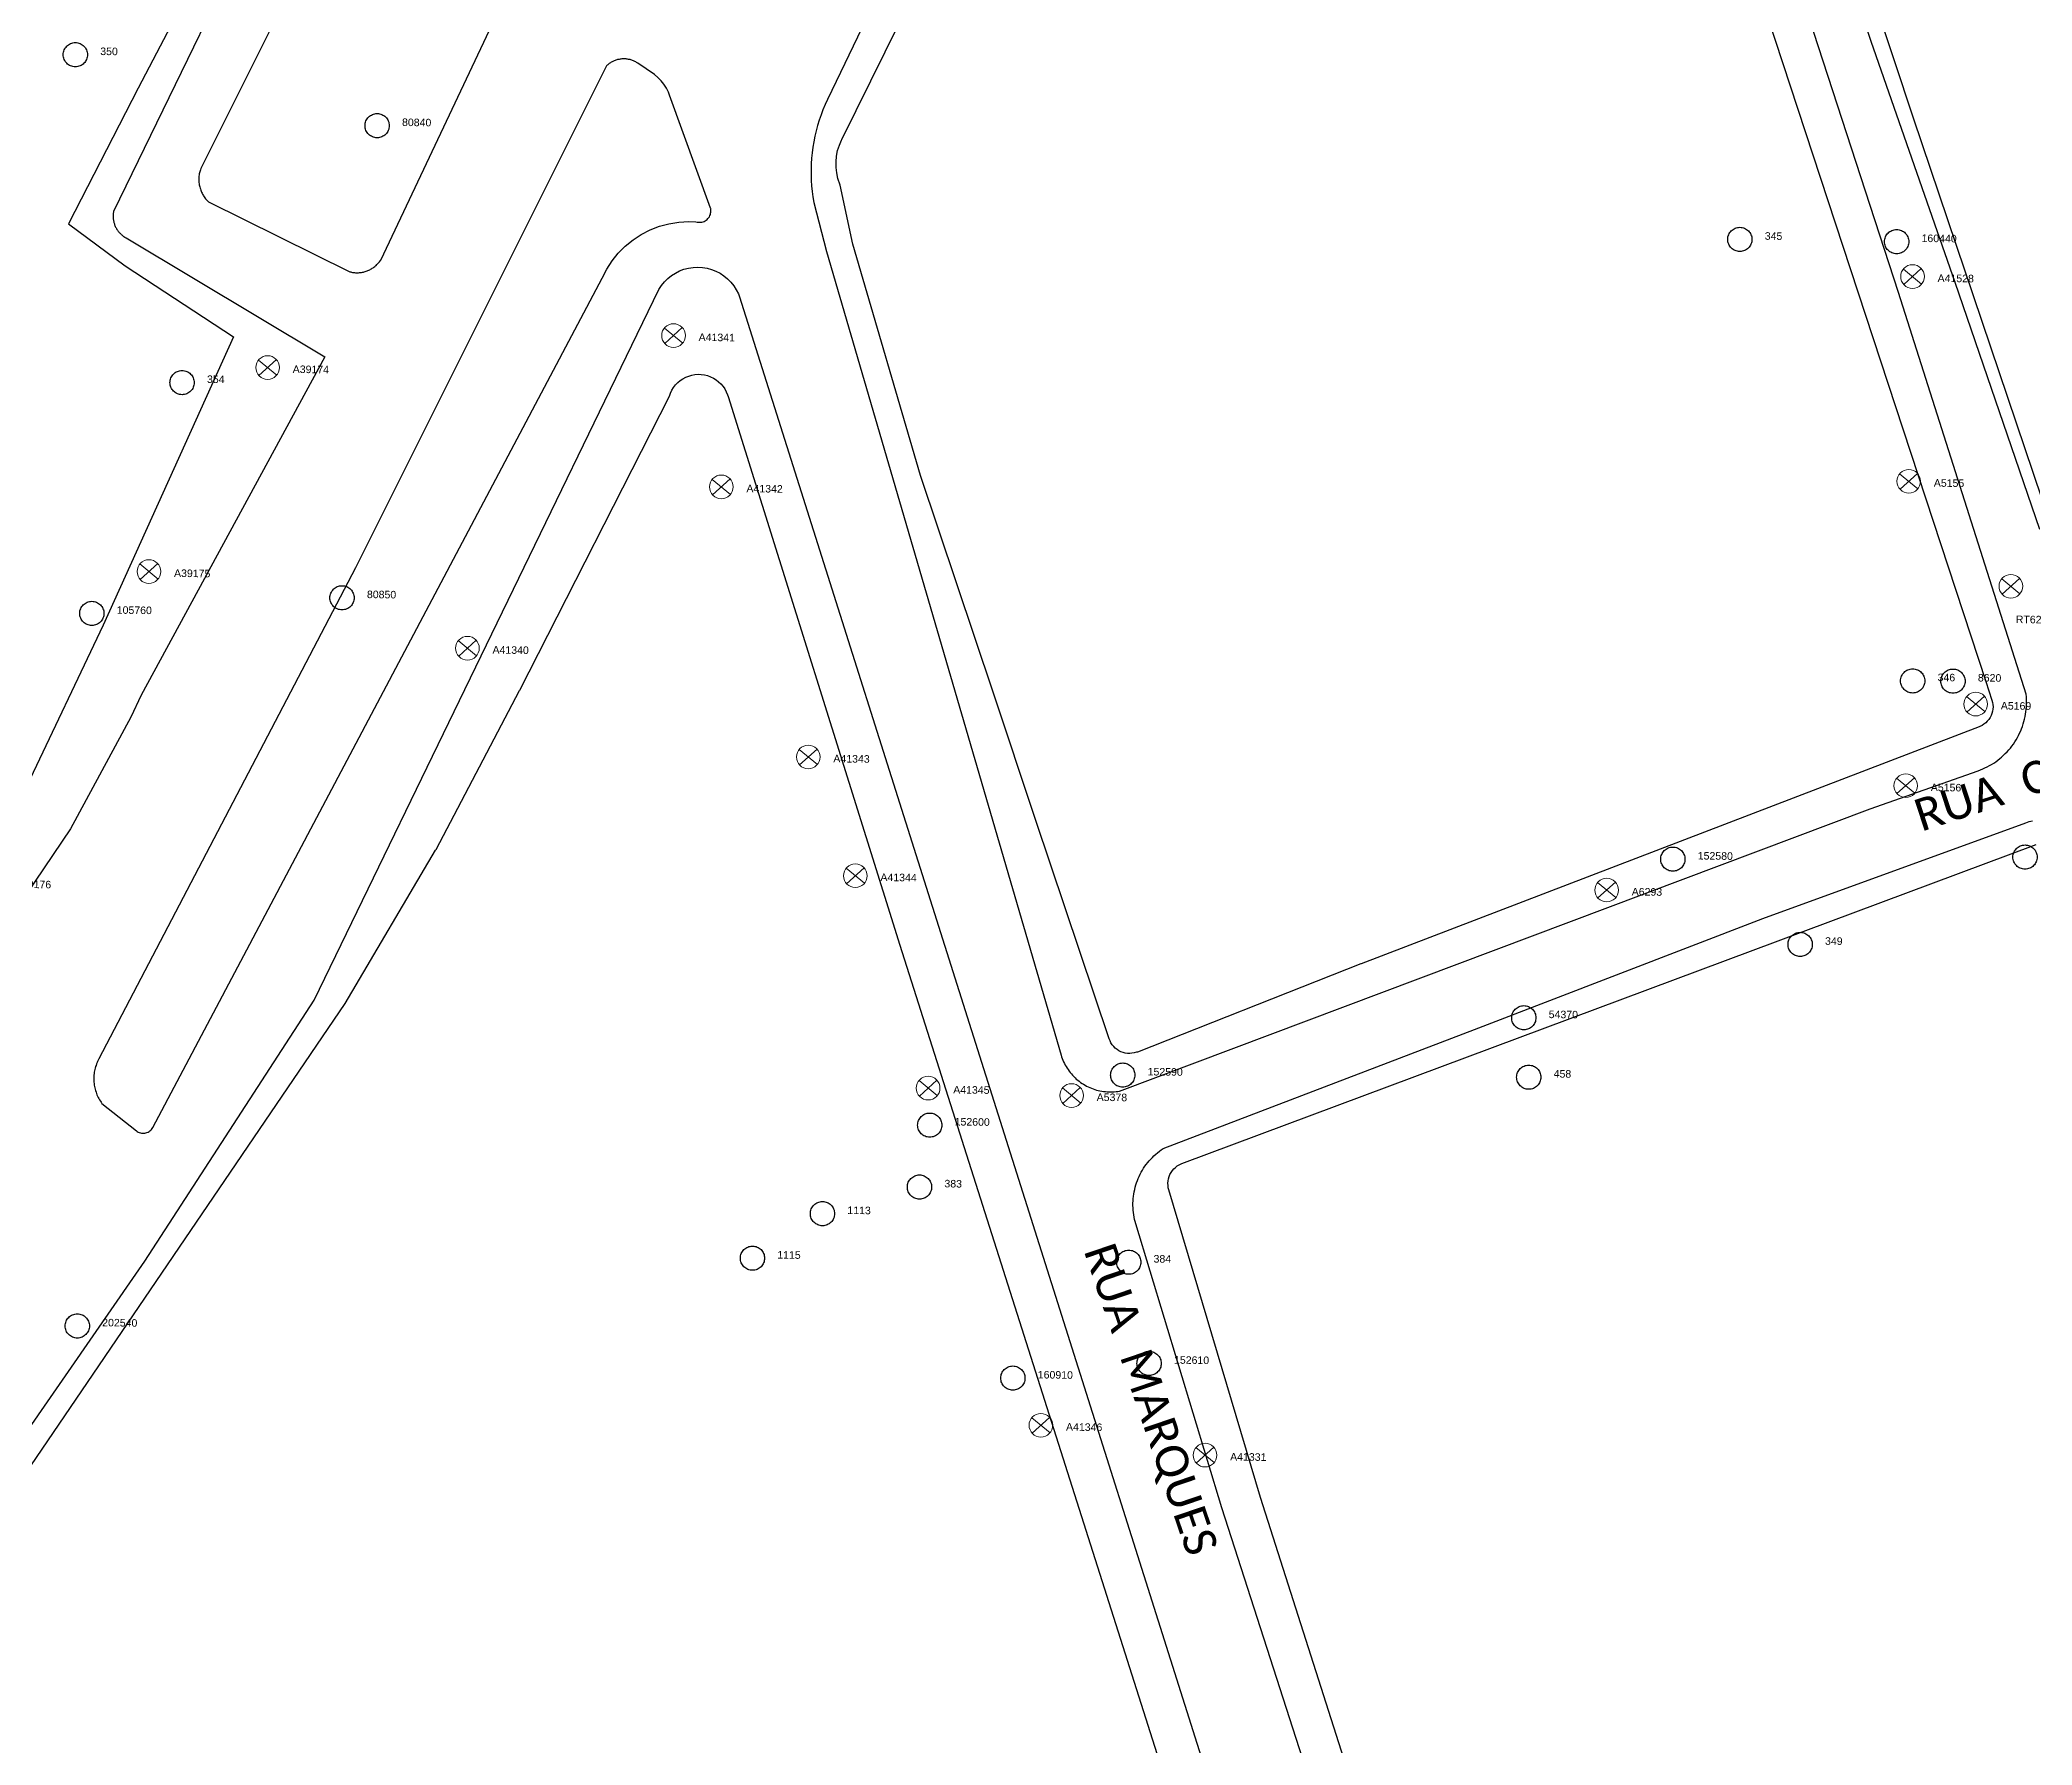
# Model space of a CAD drawing. Header units: millimetres. Extents: x 676447 to 689606, y 7455628 to 7463967.
# Drawn here: x 684855.3 to 685040.3, y 7460349.9 to 7460508.2 of the extents above; entities that cross this region are included whole.
import ezdxf

# ---------------------------------------------------------------- set-up
doc = ezdxf.new("R2010")
doc.units = ezdxf.units.MM
doc.header["$LTSCALE"] = 0.1
doc.header["$MEASUREMENT"] = 0
doc.linetypes.add('PHANTOM2', pattern=[1.25, 0.625, -0.125, 0.125, -0.125, 0.125, -0.125])
doc.layers.add('10.4-Postes', color=1, linetype='Continuous', lineweight=0)
for name, color, linetype in [('Caixas Subterrâneas', 5, 'Continuous'), ('LEGENDAS_INFRAESTRUTURAS', 7, 'Continuous'), ('MUB_MEIOFIO', 7, 'Continuous'), ('MUB_QUADRAS', 7, 'Continuous'), ('MUB_SEGMENTO', 7, 'Continuous'), ('NOS_DE_INFRAESTRUTURA', 7, 'Continuous')]:
    doc.layers.add(name, color=color, linetype=linetype)
doc.styles.add('Legend', font='calibri.ttf')
doc.styles.get("Standard").update_dxf_attribs({"font": 'arial.ttf'})

# ---------------------------------------------------------------- blocks, each defined once
blk = doc.blocks.new('MHMZ')
at = {"linetype": 'PHANTOM2'}
blk.add_circle((0, 0), 0.0000101, dxfattribs=at)
blk = doc.blocks.new('PTPT')
at = {"layer": '10.4-Postes', "color": 1, "linetype": 'PHANTOM2'}
for points in [[(-0.0000079, 0.0000104), (0.0000075, -0.000002)], [(0.000007, 0.0000109), (-0.0000074, -0.0000025)]]:
    blk.add_lwpolyline(points, dxfattribs=at)
at = {"layer": '10.4-Postes', "color": 1}
blk.add_circle((-0.0000002, 0.0000042), 0.00000987, dxfattribs=at)

msp = doc.modelspace()

# ---------------------------------------------------------------- linework, layer by layer
at = {"layer": 'MUB_MEIOFIO', "color": 253, "linetype": 'Continuous'}
for points in [[(685041.01, 7460462.75), (685033.14, 7460485.69), (685025.34, 7460508.07), (685018.44, 7460528.53), (685012.73, 7460546.23), (685004.66, 7460571.21), (684995.49, 7460599.62), (684989.78, 7460617.32)], [(684950.8, 7460549.12), (684928.44, 7460502.67), (684928.22, 7460502.2), (684928.02, 7460501.72), (684927.84, 7460501.24), (684927.67, 7460500.75), (684927.52, 7460500.26), (684927.38, 7460499.76), (684927.26, 7460499.26), (684927.16, 7460498.75), (684927.07, 7460498.25), (684927.01, 7460497.73), (684926.96, 7460497.22), (684926.92, 7460496.71), (684926.91, 7460496.19), (684926.91, 7460495.67), (684926.93, 7460495.16), (684926.96, 7460494.64), (684927.01, 7460494.13), (684927.08, 7460493.62), (684927.17, 7460493.11), (684928.35, 7460488.57)], [(684878.14, 7460525.17), (684862.15, 7460492.27), (684862.13, 7460492.19), (684862.12, 7460492.11), (684862.11, 7460492.03), (684862.11, 7460491.96), (684862.11, 7460491.88), (684862.11, 7460491.8), (684862.11, 7460491.72), (684862.11, 7460491.64), (684862.12, 7460491.57), (684862.13, 7460491.49), (684862.15, 7460491.41), (684862.16, 7460491.33), (684862.18, 7460491.26), (684862.2, 7460491.18), (684862.23, 7460491.11), (684862.25, 7460491.03), (684862.28, 7460490.96), (684862.31, 7460490.89), (684862.34, 7460490.82), (684862.38, 7460490.75), (684862.42, 7460490.68), (684862.46, 7460490.61), (684862.5, 7460490.55), (684862.55, 7460490.49), (684862.6, 7460490.42), (684862.65, 7460490.36), (684862.7, 7460490.3), (684862.75, 7460490.25), (684862.81, 7460490.19), (684862.86, 7460490.14), (684862.92, 7460490.09), (684862.98, 7460490.04), (684863.05, 7460489.99), (684863.11, 7460489.94), (684863.18, 7460489.9), (684863.24, 7460489.86), (684863.31, 7460489.82), (684881.77, 7460478.77)], [(684928.35, 7460488.57), (684950.13, 7460413.92), (684950.18, 7460413.76), (684950.24, 7460413.61), (684950.3, 7460413.45), (684950.36, 7460413.3), (684950.44, 7460413.15), (684950.51, 7460413), (684950.59, 7460412.86), (684950.68, 7460412.72), (684950.77, 7460412.58), (684950.87, 7460412.45), (684950.97, 7460412.31), (684951.08, 7460412.19), (684951.19, 7460412.06), (684951.3, 7460411.94), (684951.42, 7460411.83), (684951.54, 7460411.71), (684951.67, 7460411.61), (684951.8, 7460411.5), (684951.93, 7460411.4), (684952.07, 7460411.31), (684952.21, 7460411.22), (684952.35, 7460411.14), (684952.5, 7460411.06), (684952.65, 7460410.98), (684952.8, 7460410.91), (684952.95, 7460410.85), (684953.1, 7460410.79), (684953.26, 7460410.74), (684953.42, 7460410.69), (684953.58, 7460410.65), (684953.74, 7460410.61), (684953.91, 7460410.58), (684954.07, 7460410.56), (684954.24, 7460410.54), (684954.4, 7460410.52), (684954.57, 7460410.52), (684954.73, 7460410.51), (684954.9, 7460410.52), (684955.06, 7460410.53), (684955.23, 7460410.54), (684955.39, 7460410.56), (684955.56, 7460410.59), (685025.26, 7460436.8), (685035.27, 7460440.33), (685035.49, 7460440.41), (685035.7, 7460440.5), (685035.91, 7460440.6), (685036.12, 7460440.7), (685036.32, 7460440.81), (685036.53, 7460440.93), (685036.72, 7460441.05), (685036.91, 7460441.18), (685037.1, 7460441.32), (685037.28, 7460441.46), (685037.46, 7460441.61), (685037.63, 7460441.77), (685037.8, 7460441.93), (685037.96, 7460442.09), (685038.12, 7460442.27), (685038.27, 7460442.45), (685038.41, 7460442.63), (685038.55, 7460442.82), (685038.68, 7460443.01), (685038.8, 7460443.2), (685038.92, 7460443.41), (685039.03, 7460443.61), (685039.13, 7460443.82), (685039.23, 7460444.03), (685039.31, 7460444.24), (685039.39, 7460444.46), (685039.47, 7460444.68), (685039.53, 7460444.91), (685039.59, 7460445.13), (685039.64, 7460445.36), (685039.68, 7460445.59), (685039.72, 7460445.82), (685039.74, 7460446.05), (685039.76, 7460446.28), (685039.77, 7460446.51), (685039.78, 7460446.74), (685039.77, 7460446.97), (685039.76, 7460447.21), (685039.74, 7460447.44), (685027.88, 7460484.76), (685014.8, 7460525)], [(684882.09, 7460520), (684870.28, 7460496.34)], [(684870.28, 7460496.34), (684870.24, 7460496.25), (684870.21, 7460496.15), (684870.18, 7460496.05), (684870.15, 7460495.96), (684870.13, 7460495.86), (684870.11, 7460495.76), (684870.1, 7460495.66), (684870.08, 7460495.56), (684870.07, 7460495.46), (684870.07, 7460495.35), (684870.07, 7460495.25), (684870.07, 7460495.15), (684870.08, 7460495.05), (684870.08, 7460494.95), (684870.1, 7460494.85), (684870.11, 7460494.75), (684870.13, 7460494.65), (684870.16, 7460494.55), (684870.18, 7460494.45), (684870.21, 7460494.36), (684870.25, 7460494.26), (684870.28, 7460494.16), (684870.32, 7460494.07), (684870.36, 7460493.98), (684870.41, 7460493.89), (684870.46, 7460493.8), (684870.51, 7460493.71), (684870.57, 7460493.63), (684870.63, 7460493.55), (684870.69, 7460493.46), (684870.75, 7460493.39), (684870.82, 7460493.31), (684870.89, 7460493.23), (684870.96, 7460493.16), (684884.08, 7460486.68), (684884.17, 7460486.66), (684884.25, 7460486.64), (684884.34, 7460486.62), (684884.43, 7460486.61), (684884.52, 7460486.6), (684884.61, 7460486.59), (684884.71, 7460486.59), (684884.8, 7460486.59), (684884.89, 7460486.59), (684884.98, 7460486.6), (684885.07, 7460486.61), (684885.16, 7460486.62), (684885.25, 7460486.63), (684885.34, 7460486.65), (684885.43, 7460486.67), (684885.51, 7460486.7), (684885.6, 7460486.72), (684885.69, 7460486.75), (684885.77, 7460486.79), (684885.85, 7460486.82), (684885.94, 7460486.86), (684886.02, 7460486.91), (684886.1, 7460486.95), (684886.17, 7460487), (684886.25, 7460487.05), (684886.32, 7460487.1), (684886.4, 7460487.16), (684886.47, 7460487.21), (684886.53, 7460487.27), (684886.6, 7460487.34), (684886.66, 7460487.4), (684886.73, 7460487.47), (684886.79, 7460487.54), (684886.84, 7460487.61), (684886.9, 7460487.68), (684886.95, 7460487.76), (684898.1, 7460511.35)], [(684912.33, 7460505.01), (684912.37, 7460504.98), (684910.83, 7460506.04), (684910.76, 7460506.08), (684910.7, 7460506.12), (684910.63, 7460506.16), (684910.56, 7460506.2), (684910.49, 7460506.23), (684910.41, 7460506.27), (684910.34, 7460506.29), (684910.27, 7460506.32), (684910.19, 7460506.35), (684910.12, 7460506.37), (684910.04, 7460506.39), (684909.96, 7460506.4), (684909.88, 7460506.42), (684909.81, 7460506.43), (684909.73, 7460506.44), (684909.65, 7460506.44), (684909.57, 7460506.44), (684909.49, 7460506.44), (684909.41, 7460506.44), (684909.33, 7460506.44), (684909.25, 7460506.43), (684909.18, 7460506.42), (684909.1, 7460506.4), (684909.02, 7460506.39), (684908.94, 7460506.37), (684908.87, 7460506.35), (684908.79, 7460506.33), (684908.72, 7460506.3), (684908.64, 7460506.27), (684908.57, 7460506.24), (684908.5, 7460506.2), (684908.43, 7460506.17), (684908.36, 7460506.13), (684908.29, 7460506.09), (684908.23, 7460506.05), (684908.16, 7460506), (684908.1, 7460505.95), (684908.04, 7460505.9), (684907.98, 7460505.85), (684907.92, 7460505.8), (684884.6, 7460459.19), (684860.79, 7460413.59), (684860.73, 7460413.47), (684860.67, 7460413.35), (684860.62, 7460413.23), (684860.57, 7460413.11), (684860.52, 7460412.98), (684860.48, 7460412.86), (684860.44, 7460412.73), (684860.41, 7460412.6), (684860.39, 7460412.47), (684860.36, 7460412.34), (684860.34, 7460412.21), (684860.33, 7460412.08), (684860.32, 7460411.94), (684860.32, 7460411.81), (684860.32, 7460411.68), (684860.32, 7460411.54), (684860.33, 7460411.41), (684860.34, 7460411.28), (684860.36, 7460411.15), (684860.38, 7460411.02), (684860.41, 7460410.89), (684860.44, 7460410.76), (684860.48, 7460410.63), (684860.52, 7460410.5), (684860.57, 7460410.38), (684860.61, 7460410.25), (684860.67, 7460410.13), (684860.73, 7460410.01), (684860.79, 7460409.9), (684860.85, 7460409.78), (684860.92, 7460409.67), (684861, 7460409.56), (684861.07, 7460409.45), (684864.29, 7460406.89), (684864.35, 7460406.84), (684864.44, 7460406.79), (684864.54, 7460406.75), (684864.64, 7460406.71), (684864.74, 7460406.69), (684864.84, 7460406.68), (684864.95, 7460406.67), (684865.05, 7460406.68), (684865.15, 7460406.7), (684865.25, 7460406.73), (684865.35, 7460406.78), (684865.44, 7460406.83), (684865.53, 7460406.89), (684865.61, 7460406.96), (684865.68, 7460407.03), (684865.74, 7460407.12), (684865.79, 7460407.21), (684907.52, 7460486.08), (684907.94, 7460486.9), (684908.43, 7460487.68), (684909.01, 7460488.4), (684909.66, 7460489.05), (684910.38, 7460489.64), (684911.15, 7460490.14), (684911.97, 7460490.57), (684912.83, 7460490.9), (684913.72, 7460491.14), (684914.63, 7460491.29), (684915.55, 7460491.34), (684916.22, 7460491.32), (684916.33, 7460491.29), (684916.44, 7460491.27), (684916.55, 7460491.27), (684916.66, 7460491.27), (684916.77, 7460491.29), (684916.88, 7460491.32), (684916.98, 7460491.35), (684917.08, 7460491.4), (684917.17, 7460491.46), (684917.26, 7460491.53), (684917.34, 7460491.61), (684917.41, 7460491.7), (684917.47, 7460491.79), (684917.52, 7460491.89), (684917.56, 7460491.99), (684917.59, 7460492.1), (684917.61, 7460492.21), (684917.62, 7460492.32), (684917.61, 7460492.43), (684917.6, 7460492.54), (684917.59, 7460492.57), (684913.77, 7460503.08), (684913.67, 7460503.35), (684913.48, 7460503.72), (684913.25, 7460504.08), (684912.99, 7460504.41), (684912.7, 7460504.71), (684912.37, 7460504.98), (684912.33, 7460505.01)], [(684841.26, 7460360.45), (684865.04, 7460394.8), (684880.76, 7460419.04), (684912.79, 7460485.04), (684913.03, 7460485.4), (684913.3, 7460485.74), (684913.61, 7460486.05), (684913.95, 7460486.32), (684914.31, 7460486.55), (684914.7, 7460486.75), (684915.11, 7460486.9), (684915.53, 7460487.01), (684915.95, 7460487.08), (684916.39, 7460487.1), (684916.82, 7460487.08), (684917.25, 7460487.01), (684917.67, 7460486.89), (684918.07, 7460486.74), (684918.46, 7460486.54), (684918.82, 7460486.3), (684919.16, 7460486.03), (684919.46, 7460485.72), (684919.74, 7460485.38), (684919.97, 7460485.01), (684920.17, 7460484.63), (684920.28, 7460484.34)], [(684920.28, 7460484.34), (684967.14, 7460336.15)], [(684881.77, 7460478.77), (684864.7, 7460447.36), (684863.76, 7460445.31), (684858.16, 7460434.93), (684851.48, 7460425.14)], [(684959.6, 7460405.25), (684988.51, 7460416.32), (685015.3, 7460426.62), (685039.71, 7460435.5), (685039.86, 7460435.56), (685040.02, 7460435.61), (685040.18, 7460435.65), (685040.34, 7460435.68)], [(684972.85, 7460347.69), (684965.05, 7460371.9), (684957.06, 7460398.26), (684957.01, 7460398.47), (684956.95, 7460398.68), (684956.91, 7460398.89), (684956.87, 7460399.1), (684956.84, 7460399.31), (684956.82, 7460399.53), (684956.81, 7460399.74), (684956.8, 7460399.96), (684956.8, 7460400.17), (684956.81, 7460400.39), (684956.82, 7460400.6), (684956.84, 7460400.82), (684956.87, 7460401.03), (684956.91, 7460401.24), (684956.96, 7460401.45), (684957.01, 7460401.66), (684957.07, 7460401.87), (684957.13, 7460402.08), (684957.21, 7460402.28), (684957.29, 7460402.48), (684957.37, 7460402.67), (684957.47, 7460402.87), (684957.57, 7460403.06), (684957.68, 7460403.25), (684957.79, 7460403.43), (684957.91, 7460403.61), (684958.04, 7460403.78), (684958.17, 7460403.95), (684958.31, 7460404.12), (684958.45, 7460404.28), (684958.6, 7460404.43), (684958.75, 7460404.58), (684958.91, 7460404.73), (684959.08, 7460404.87), (684959.25, 7460405), (684959.42, 7460405.13), (684959.6, 7460405.25)]]:
    msp.add_lwpolyline(points, dxfattribs=at)
at = {"layer": 'MUB_MEIOFIO', "linetype": 'Continuous'}
for points in [[(685041.01, 7460462.75), (685033.14, 7460485.69), (685025.34, 7460508.07), (685018.44, 7460528.53), (685012.73, 7460546.23), (685004.66, 7460571.21), (684995.49, 7460599.62), (684989.78, 7460617.32)], [(684950.8, 7460549.12), (684928.44, 7460502.67), (684928.22, 7460502.2), (684928.02, 7460501.72), (684927.84, 7460501.24), (684927.67, 7460500.75), (684927.52, 7460500.26), (684927.38, 7460499.76), (684927.26, 7460499.26), (684927.16, 7460498.75), (684927.07, 7460498.25), (684927.01, 7460497.73), (684926.96, 7460497.22), (684926.92, 7460496.71), (684926.91, 7460496.19), (684926.91, 7460495.67), (684926.93, 7460495.16), (684926.96, 7460494.64), (684927.01, 7460494.13), (684927.08, 7460493.62), (684927.17, 7460493.11), (684928.35, 7460488.57)], [(684878.14, 7460525.17), (684862.15, 7460492.27), (684862.13, 7460492.19), (684862.12, 7460492.11), (684862.11, 7460492.03), (684862.11, 7460491.96), (684862.11, 7460491.88), (684862.11, 7460491.8), (684862.11, 7460491.72), (684862.11, 7460491.64), (684862.12, 7460491.57), (684862.13, 7460491.49), (684862.15, 7460491.41), (684862.16, 7460491.33), (684862.18, 7460491.26), (684862.2, 7460491.18), (684862.23, 7460491.11), (684862.25, 7460491.03), (684862.28, 7460490.96), (684862.31, 7460490.89), (684862.34, 7460490.82), (684862.38, 7460490.75), (684862.42, 7460490.68), (684862.46, 7460490.61), (684862.5, 7460490.55), (684862.55, 7460490.49), (684862.6, 7460490.42), (684862.65, 7460490.36), (684862.7, 7460490.3), (684862.75, 7460490.25), (684862.81, 7460490.19), (684862.86, 7460490.14), (684862.92, 7460490.09), (684862.98, 7460490.04), (684863.05, 7460489.99), (684863.11, 7460489.94), (684863.18, 7460489.9), (684863.24, 7460489.86), (684863.31, 7460489.82), (684881.77, 7460478.77)], [(684928.35, 7460488.57), (684950.13, 7460413.92), (684950.18, 7460413.76), (684950.24, 7460413.61), (684950.3, 7460413.45), (684950.36, 7460413.3), (684950.44, 7460413.15), (684950.51, 7460413), (684950.59, 7460412.86), (684950.68, 7460412.72), (684950.77, 7460412.58), (684950.87, 7460412.45), (684950.97, 7460412.31), (684951.08, 7460412.19), (684951.19, 7460412.06), (684951.3, 7460411.94), (684951.42, 7460411.83), (684951.54, 7460411.71), (684951.67, 7460411.61), (684951.8, 7460411.5), (684951.93, 7460411.4), (684952.07, 7460411.31), (684952.21, 7460411.22), (684952.35, 7460411.14), (684952.5, 7460411.06), (684952.65, 7460410.98), (684952.8, 7460410.91), (684952.95, 7460410.85), (684953.1, 7460410.79), (684953.26, 7460410.74), (684953.42, 7460410.69), (684953.58, 7460410.65), (684953.74, 7460410.61), (684953.91, 7460410.58), (684954.07, 7460410.56), (684954.24, 7460410.54), (684954.4, 7460410.52), (684954.57, 7460410.52), (684954.73, 7460410.51), (684954.9, 7460410.52), (684955.06, 7460410.53), (684955.23, 7460410.54), (684955.39, 7460410.56), (684955.56, 7460410.59), (685025.26, 7460436.8), (685035.27, 7460440.33), (685035.49, 7460440.41), (685035.7, 7460440.5), (685035.91, 7460440.6), (685036.12, 7460440.7), (685036.32, 7460440.81), (685036.53, 7460440.93), (685036.72, 7460441.05), (685036.91, 7460441.18), (685037.1, 7460441.32), (685037.28, 7460441.46), (685037.46, 7460441.61), (685037.63, 7460441.77), (685037.8, 7460441.93), (685037.96, 7460442.09), (685038.12, 7460442.27), (685038.27, 7460442.45), (685038.41, 7460442.63), (685038.55, 7460442.82), (685038.68, 7460443.01), (685038.8, 7460443.2), (685038.92, 7460443.41), (685039.03, 7460443.61), (685039.13, 7460443.82), (685039.23, 7460444.03), (685039.31, 7460444.24), (685039.39, 7460444.46), (685039.47, 7460444.68), (685039.53, 7460444.91), (685039.59, 7460445.13), (685039.64, 7460445.36), (685039.68, 7460445.59), (685039.72, 7460445.82), (685039.74, 7460446.05), (685039.76, 7460446.28), (685039.77, 7460446.51), (685039.78, 7460446.74), (685039.77, 7460446.97), (685039.76, 7460447.21), (685039.74, 7460447.44), (685027.88, 7460484.76), (685014.8, 7460525)], [(684882.09, 7460520), (684870.28, 7460496.34)], [(684870.28, 7460496.34), (684870.24, 7460496.25), (684870.21, 7460496.15), (684870.18, 7460496.05), (684870.15, 7460495.96), (684870.13, 7460495.86), (684870.11, 7460495.76), (684870.1, 7460495.66), (684870.08, 7460495.56), (684870.07, 7460495.46), (684870.07, 7460495.35), (684870.07, 7460495.25), (684870.07, 7460495.15), (684870.08, 7460495.05), (684870.08, 7460494.95), (684870.1, 7460494.85), (684870.11, 7460494.75), (684870.13, 7460494.65), (684870.16, 7460494.55), (684870.18, 7460494.45), (684870.21, 7460494.36), (684870.25, 7460494.26), (684870.28, 7460494.16), (684870.32, 7460494.07), (684870.36, 7460493.98), (684870.41, 7460493.89), (684870.46, 7460493.8), (684870.51, 7460493.71), (684870.57, 7460493.63), (684870.63, 7460493.55), (684870.69, 7460493.46), (684870.75, 7460493.39), (684870.82, 7460493.31), (684870.89, 7460493.23), (684870.96, 7460493.16), (684884.08, 7460486.68), (684884.17, 7460486.66), (684884.25, 7460486.64), (684884.34, 7460486.62), (684884.43, 7460486.61), (684884.52, 7460486.6), (684884.61, 7460486.59), (684884.71, 7460486.59), (684884.8, 7460486.59), (684884.89, 7460486.59), (684884.98, 7460486.6), (684885.07, 7460486.61), (684885.16, 7460486.62), (684885.25, 7460486.63), (684885.34, 7460486.65), (684885.43, 7460486.67), (684885.51, 7460486.7), (684885.6, 7460486.72), (684885.69, 7460486.75), (684885.77, 7460486.79), (684885.85, 7460486.82), (684885.94, 7460486.86), (684886.02, 7460486.91), (684886.1, 7460486.95), (684886.17, 7460487), (684886.25, 7460487.05), (684886.32, 7460487.1), (684886.4, 7460487.16), (684886.47, 7460487.21), (684886.53, 7460487.27), (684886.6, 7460487.34), (684886.66, 7460487.4), (684886.73, 7460487.47), (684886.79, 7460487.54), (684886.84, 7460487.61), (684886.9, 7460487.68), (684886.95, 7460487.76), (684898.1, 7460511.35)], [(684912.33, 7460505.01), (684912.37, 7460504.98), (684910.83, 7460506.04), (684910.76, 7460506.08), (684910.7, 7460506.12), (684910.63, 7460506.16), (684910.56, 7460506.2), (684910.49, 7460506.23), (684910.41, 7460506.27), (684910.34, 7460506.29), (684910.27, 7460506.32), (684910.19, 7460506.35), (684910.12, 7460506.37), (684910.04, 7460506.39), (684909.96, 7460506.4), (684909.88, 7460506.42), (684909.81, 7460506.43), (684909.73, 7460506.44), (684909.65, 7460506.44), (684909.57, 7460506.44), (684909.49, 7460506.44), (684909.41, 7460506.44), (684909.33, 7460506.44), (684909.25, 7460506.43), (684909.18, 7460506.42), (684909.1, 7460506.4), (684909.02, 7460506.39), (684908.94, 7460506.37), (684908.87, 7460506.35), (684908.79, 7460506.33), (684908.72, 7460506.3), (684908.64, 7460506.27), (684908.57, 7460506.24), (684908.5, 7460506.2), (684908.43, 7460506.17), (684908.36, 7460506.13), (684908.29, 7460506.09), (684908.23, 7460506.05), (684908.16, 7460506), (684908.1, 7460505.95), (684908.04, 7460505.9), (684907.98, 7460505.85), (684907.92, 7460505.8), (684884.6, 7460459.19), (684860.79, 7460413.59), (684860.73, 7460413.47), (684860.67, 7460413.35), (684860.62, 7460413.23), (684860.57, 7460413.11), (684860.52, 7460412.98), (684860.48, 7460412.86), (684860.44, 7460412.73), (684860.41, 7460412.6), (684860.39, 7460412.47), (684860.36, 7460412.34), (684860.34, 7460412.21), (684860.33, 7460412.08), (684860.32, 7460411.94), (684860.32, 7460411.81), (684860.32, 7460411.68), (684860.32, 7460411.54), (684860.33, 7460411.41), (684860.34, 7460411.28), (684860.36, 7460411.15), (684860.38, 7460411.02), (684860.41, 7460410.89), (684860.44, 7460410.76), (684860.48, 7460410.63), (684860.52, 7460410.5), (684860.57, 7460410.38), (684860.61, 7460410.25), (684860.67, 7460410.13), (684860.73, 7460410.01), (684860.79, 7460409.9), (684860.85, 7460409.78), (684860.92, 7460409.67), (684861, 7460409.56), (684861.07, 7460409.45), (684864.29, 7460406.89), (684864.35, 7460406.84), (684864.44, 7460406.79), (684864.54, 7460406.75), (684864.64, 7460406.71), (684864.74, 7460406.69), (684864.84, 7460406.68), (684864.95, 7460406.67), (684865.05, 7460406.68), (684865.15, 7460406.7), (684865.25, 7460406.73), (684865.35, 7460406.78), (684865.44, 7460406.83), (684865.53, 7460406.89), (684865.61, 7460406.96), (684865.68, 7460407.03), (684865.74, 7460407.12), (684865.79, 7460407.21), (684907.52, 7460486.08), (684907.94, 7460486.9), (684908.43, 7460487.68), (684909.01, 7460488.4), (684909.66, 7460489.05), (684910.38, 7460489.64), (684911.15, 7460490.14), (684911.97, 7460490.57), (684912.83, 7460490.9), (684913.72, 7460491.14), (684914.63, 7460491.29), (684915.55, 7460491.34), (684916.22, 7460491.32), (684916.33, 7460491.29), (684916.44, 7460491.27), (684916.55, 7460491.27), (684916.66, 7460491.27), (684916.77, 7460491.29), (684916.88, 7460491.32), (684916.98, 7460491.35), (684917.08, 7460491.4), (684917.17, 7460491.46), (684917.26, 7460491.53), (684917.34, 7460491.61), (684917.41, 7460491.7), (684917.47, 7460491.79), (684917.52, 7460491.89), (684917.56, 7460491.99), (684917.59, 7460492.1), (684917.61, 7460492.21), (684917.62, 7460492.32), (684917.61, 7460492.43), (684917.6, 7460492.54), (684917.59, 7460492.57), (684913.77, 7460503.08), (684913.67, 7460503.35), (684913.48, 7460503.72), (684913.25, 7460504.08), (684912.99, 7460504.41), (684912.7, 7460504.71), (684912.37, 7460504.98), (684912.33, 7460505.01)], [(684841.26, 7460360.45), (684865.04, 7460394.8), (684880.76, 7460419.04), (684912.79, 7460485.04), (684913.03, 7460485.4), (684913.3, 7460485.74), (684913.61, 7460486.05), (684913.95, 7460486.32), (684914.31, 7460486.55), (684914.7, 7460486.75), (684915.11, 7460486.9), (684915.53, 7460487.01), (684915.95, 7460487.08), (684916.39, 7460487.1), (684916.82, 7460487.08), (684917.25, 7460487.01), (684917.67, 7460486.89), (684918.07, 7460486.74), (684918.46, 7460486.54), (684918.82, 7460486.3), (684919.16, 7460486.03), (684919.46, 7460485.72), (684919.74, 7460485.38), (684919.97, 7460485.01), (684920.17, 7460484.63), (684920.28, 7460484.34)], [(684920.28, 7460484.34), (684967.14, 7460336.15)], [(684881.77, 7460478.77), (684864.7, 7460447.36), (684863.76, 7460445.31), (684858.16, 7460434.93), (684851.48, 7460425.14)], [(684959.6, 7460405.25), (684988.51, 7460416.32), (685015.3, 7460426.62), (685039.71, 7460435.5), (685039.86, 7460435.56), (685040.02, 7460435.61), (685040.18, 7460435.65), (685040.34, 7460435.68)], [(684972.85, 7460347.69), (684965.05, 7460371.9), (684957.06, 7460398.26), (684957.01, 7460398.47), (684956.95, 7460398.68), (684956.91, 7460398.89), (684956.87, 7460399.1), (684956.84, 7460399.31), (684956.82, 7460399.53), (684956.81, 7460399.74), (684956.8, 7460399.96), (684956.8, 7460400.17), (684956.81, 7460400.39), (684956.82, 7460400.6), (684956.84, 7460400.82), (684956.87, 7460401.03), (684956.91, 7460401.24), (684956.96, 7460401.45), (684957.01, 7460401.66), (684957.07, 7460401.87), (684957.13, 7460402.08), (684957.21, 7460402.28), (684957.29, 7460402.48), (684957.37, 7460402.67), (684957.47, 7460402.87), (684957.57, 7460403.06), (684957.68, 7460403.25), (684957.79, 7460403.43), (684957.91, 7460403.61), (684958.04, 7460403.78), (684958.17, 7460403.95), (684958.31, 7460404.12), (684958.45, 7460404.28), (684958.6, 7460404.43), (684958.75, 7460404.58), (684958.91, 7460404.73), (684959.08, 7460404.87), (684959.25, 7460405), (684959.42, 7460405.13), (684959.6, 7460405.25)]]:
    msp.add_lwpolyline(points, dxfattribs=at)
at = {"layer": 'MUB_QUADRAS', "linetype": 'Continuous'}
for points in [[(685047.6, 7460446.69), (685029.28, 7460500.95), (684993.07, 7460610.25)], [(684930.78, 7460489.25), (684929.6, 7460494.71), (684929.41, 7460495.34), (684929.29, 7460495.85), (684929.23, 7460496.37), (684929.23, 7460496.89), (684929.28, 7460497.41), (684929.38, 7460497.92), (684929.54, 7460498.42), (684929.74, 7460498.9), (684929.77, 7460498.96), (684974.02, 7460588.53)], [(684853.81, 7460542.43), (684857.2, 7460539.6), (684860.28, 7460537.58), (684865.73, 7460535.18), (684877.27, 7460528.28), (684864.42, 7460503.73), (684857.95, 7460491.14), (684863.23, 7460487.23), (684873.28, 7460480.63), (684861.17, 7460453.86), (684854.09, 7460438.94)], [(685011.55, 7460523.09), (685035.98, 7460448.64), (685036.56, 7460446.89), (685036.62, 7460446.69), (685036.65, 7460446.48), (685036.66, 7460446.27), (685036.64, 7460446.06), (685036.61, 7460445.86), (685036.55, 7460445.66), (685036.48, 7460445.46), (685036.38, 7460445.28), (685036.26, 7460445.1), (685036.13, 7460444.94), (685035.98, 7460444.79), (685035.82, 7460444.66), (685035.64, 7460444.55), (685035.45, 7460444.46), (685035.36, 7460444.42), (684977.98, 7460422.41), (684977.96, 7460422.41), (684976.62, 7460421.88), (684957.22, 7460414.22), (684957.12, 7460414.19), (684956.92, 7460414.13), (684956.71, 7460414.1), (684956.5, 7460414.08), (684956.3, 7460414.09), (684956.09, 7460414.12), (684955.89, 7460414.18), (684955.69, 7460414.25), (684955.5, 7460414.34), (684955.33, 7460414.45), (684955.16, 7460414.58), (684955.01, 7460414.73), (684954.88, 7460414.89), (684954.76, 7460415.07), (684954.67, 7460415.25), (684954.59, 7460415.45), (684947.79, 7460435.71), (684943.81, 7460447.64), (684937.08, 7460467.74), (684930.78, 7460489.25)], [(684832.1, 7460342.93), (684883.65, 7460418.72), (684892.05, 7460432.96), (684892.09, 7460433.04), (684899.85, 7460447.79), (684899.87, 7460447.81), (684913.77, 7460475.13), (684913.87, 7460475.41), (684914, 7460475.68), (684914.15, 7460475.93), (684914.34, 7460476.16), (684914.54, 7460476.38), (684914.77, 7460476.57), (684915.01, 7460476.74), (684915.27, 7460476.88), (684915.55, 7460476.99), (684915.83, 7460477.07), (684916.12, 7460477.13), (684916.42, 7460477.15), (684916.71, 7460477.14), (684917.01, 7460477.1), (684917.3, 7460477.03), (684917.57, 7460476.93), (684917.84, 7460476.8), (684918.09, 7460476.65), (684918.33, 7460476.46), (684918.54, 7460476.26), (684918.74, 7460476.03), (684918.9, 7460475.79), (684919.04, 7460475.53), (684919.16, 7460475.25), (684919.21, 7460475.08), (684935.16, 7460424.15), (684962.02, 7460339.65)], [(684977.55, 7460344.94), (684968.65, 7460372.84), (684960.13, 7460401.42), (684960.08, 7460401.62), (684960.06, 7460401.83), (684960.05, 7460402.04), (684960.07, 7460402.25), (684960.1, 7460402.45), (684960.16, 7460402.65), (684960.24, 7460402.85), (684960.34, 7460403.03), (684960.46, 7460403.21), (684960.6, 7460403.36), (684960.75, 7460403.51), (684960.91, 7460403.64), (684961.09, 7460403.75), (684961.28, 7460403.84), (684961.35, 7460403.86), (685040.68, 7460433.5)]]:
    msp.add_lwpolyline(points, dxfattribs=at)

# ---------------------------------------------------------------- block references
at = {"layer": 'Caixas Subterrâneas', "color": 40}
for p, xscale, yscale, zscale, rotation in [((684858.6, 7460506.83), 111319.4907932736, 111319.4907932736, 111319.4907932736, 359.2966689350173), ((684886.62, 7460500.24), 111319.4907932736, 111319.4907932736, 111319.4907932736, 359.2965603513779), ((685013.15, 7460489.68), 111319.4907932736, 111319.4907932736, 111319.4907932736, 359.2960759961949), ((685027.71, 7460489.47), 111319.4907932736, 111319.4907932736, 111319.4907932736, 359.296020591919), ((684868.51, 7460476.38), 111319.4907932736, 111319.4907932736, 111319.4907932736, 359.29662185035), ((684883.36, 7460456.4), 111319.4907932736, 111319.4907932736, 111319.4907932736, 359.2965592457259), ((684860.13, 7460454.95), 111319.4907932736, 111319.4907932736, 111319.4907932736, 359.2966471004322), ((685029.2, 7460448.68), 111319.4907932736, 111319.4907932736, 111319.4907932736, 359.2960023428702), ((685032.94, 7460448.66), 111319.4907932736, 111319.4907932736, 111319.4907932736, 359.2959880972423), ((685006.93, 7460432.13), 111319.4907932736, 111319.4907932736, 111319.4907932736, 359.2960819113188), ((685039.63, 7460432.32), 111319.4907932736, 111319.4907932736, 111319.4907932736, 359.2959576036054), ((685018.75, 7460424.21), 111319.4907932736, 111319.4907932736, 111319.4907932736, 359.2960345039555), ((684993.09, 7460417.4), 111319.4907932735, 111319.4907932735, 111319.4907932735, 359.2961299753917), ((684955.85, 7460412.08), 111319.4907932735, 111319.4907932735, 111319.4907932735, 359.29626993007), ((684993.55, 7460411.88), 111319.4907932735, 111319.4907932735, 111319.4907932735, 185.2961265231394), ((684937.93, 7460407.43), 111319.4907932736, 111319.4907932736, 111319.4907932736, 359.2963366468265), ((684936.98, 7460401.68), 111319.4907932736, 111319.4907932736, 111319.4907932736, 359.2963384819498), ((684927.97, 7460399.21), 111319.4907932736, 111319.4907932736, 111319.4907932736, 197.2963719829159), ((684921.47, 7460395.07), 111319.4907932735, 111319.4907932735, 111319.4907932735, 201.2963954298533), ((684956.41, 7460394.7), 111319.4907932736, 111319.4907932736, 111319.4907932736, 359.2962624602043), ((684858.78, 7460388.78), 111319.4907932736, 111319.4907932736, 111319.4907932736, 359.2966318284823), ((684945.65, 7460383.94), 111319.4907932736, 111319.4907932736, 111319.4907932736, 359.2963000324924), ((684958.3, 7460385.3), 111319.4907932736, 111319.4907932736, 111319.4907932736, 359.2962523407534)]:
    msp.add_blockref('MHMZ', p, dxfattribs=dict(at, xscale=xscale, yscale=yscale, zscale=zscale, rotation=rotation))
at = {"layer": 'NOS_DE_INFRAESTRUTURA', "color": 1}
for p, xscale, yscale, zscale, rotation in [((685029.2, 7460485.76), 111319.4907932735, 111319.4907932735, 111319.4907932735, 359.2960137828407), ((684914.16, 7460480.28), 111319.4907932736, 111319.4907932736, 111319.4907932736, 359.2964494812886), ((684876.47, 7460477.31), 111319.4907932736, 111319.4907932736, 111319.4907932736, 359.2965918925532), ((685028.85, 7460466.75), 111319.4907932736, 111319.4907932736, 111319.4907932736, 359.2960092440929), ((684918.6, 7460466.23), 111319.4907932736, 111319.4907932736, 111319.4907932736, 359.2964282810934), ((684865.45, 7460458.37), 111319.4907932735, 111319.4907932735, 111319.4907932735, 359.296627946388), ((685038.33, 7460457), 111319.4907932736, 111319.4907932736, 111319.4907932736, 359.2959701909187), ((684895.02, 7460451.25), 111319.4907932736, 111319.4907932736, 111319.4907932736, 359.2965133150167), ((685035.07, 7460446.06), 111319.4907932736, 111319.4907932736, 111319.4907932736, 359.2959791946515), ((684926.67, 7460441.15), 111319.4907932736, 111319.4907932736, 111319.4907932736, 359.2963898491214), ((685028.57, 7460438.48), 111319.4907932736, 111319.4907932736, 111319.4907932736, 359.2960015751093), ((684931.04, 7460430.12), 111319.4907932735, 111319.4907932735, 111319.4907932735, 359.2963698485215), ((685000.8, 7460428.79), 111319.4907932736, 111319.4907932736, 111319.4907932736, 359.2961041590086), ((684937.8, 7460410.4), 111319.4907932736, 111319.4907932736, 111319.4907932736, 359.2963380360407), ((684951.12, 7460409.71), 111319.4907932736, 111319.4907932736, 111319.4907932736, 359.2962871743064), ((684948.27, 7460379.09), 111319.4907932736, 111319.4907932736, 111319.4907932736, 359.2962885877636), ((684963.51, 7460376.32), 111319.4907932735, 111319.4907932735, 111319.4907932735, 359.2962297890591)]:
    msp.add_blockref('PTPT', p, dxfattribs=dict(at, xscale=xscale, yscale=yscale, zscale=zscale, rotation=rotation))

# ---------------------------------------------------------------- texts
at = {"layer": 'LEGENDAS_INFRAESTRUTURAS', "color": 5}
for s, rotation, p in [('350', 359.2967, (684860.91, 7460506.8)), ('80840', 359.2966, (684888.93, 7460500.21)), ('345', 359.2961, (685015.46, 7460489.65)), ('160440', 359.296, (685030.02, 7460489.44)), ('354', 359.2966, (684870.82, 7460476.35)), ('105760', 359.2966, (684862.44, 7460454.92)), ('80850', 359.2966, (684885.67, 7460456.37)), ('346', 359.296, (685031.51, 7460448.66)), ('8620', 359.296, (685035.25, 7460448.63)), ('152580', 359.2961, (685009.24, 7460432.1)), ('349', 359.296, (685021.06, 7460424.18)), ('54370', 359.2961, (684995.4, 7460417.37)), ('152590', 359.2963, (684958.16, 7460412.05)), ('458', 359.2961, (684995.86, 7460411.85)), ('152600', 359.2963, (684940.24, 7460407.4)), ('383', 359.2963, (684939.29, 7460401.65)), ('1113', 359.2964, (684930.28, 7460399.18)), ('1115', 359.2964, (684923.77, 7460395.04)), ('384', 359.2963, (684958.71, 7460394.67)), ('202540', 359.2966, (684861.09, 7460388.75)), ('152610', 359.2962, (684960.61, 7460385.28)), ('160910', 359.2963, (684947.96, 7460383.91))]:
    msp.add_text(s, height=0.7, rotation=rotation, dxfattribs=at).set_placement(p)
at = {"layer": 'LEGENDAS_INFRAESTRUTURAS', "color": 1}
for s, rotation, p in [('A41528', 359.296, (685031.51, 7460485.73)), ('A41341', 359.2964, (684916.47, 7460480.25)), ('A39174', 359.2966, (684878.78, 7460477.28)), ('A41342', 359.2964, (684920.91, 7460466.2)), ('A5155', 359.296, (685031.16, 7460466.72)), ('A39175', 359.2966, (684867.76, 7460458.34)), ('RT62', 359.296, (685038.77, 7460454.05)), ('A41340', 359.2965, (684897.33, 7460451.22)), ('A5169', 359.296, (685037.38, 7460446.03)), ('A41343', 359.2964, (684928.98, 7460441.12)), ('A5156', 359.296, (685030.88, 7460438.45)), ('A39176', 359.2967, (684852.98, 7460429.46)), ('A41344', 359.2964, (684933.35, 7460430.1)), ('A6293', 359.2961, (685003.11, 7460428.76)), ('A41345', 359.2963, (684940.11, 7460410.37)), ('A5378', 359.2963, (684953.43, 7460409.68)), ('A41346', 359.2963, (684950.58, 7460379.06)), ('A41331', 359.2962, (684965.82, 7460376.29))]:
    msp.add_text(s, height=0.7, rotation=rotation, dxfattribs=at).set_placement(p)
at = {"layer": 'MUB_SEGMENTO', "color": 253, "style": 'Legend'}
for s, rotation, p in [('RUA  CAPISTRANO DE ABREU', 18.1641, (685029.99, 7460434.66)), ('RUA  MARQUES', 288.7898, (684952.21, 7460395.79))]:
    msp.add_text(s, height=3, rotation=rotation, dxfattribs=at).set_placement(p)

doc.saveas('drawing.dxf')
